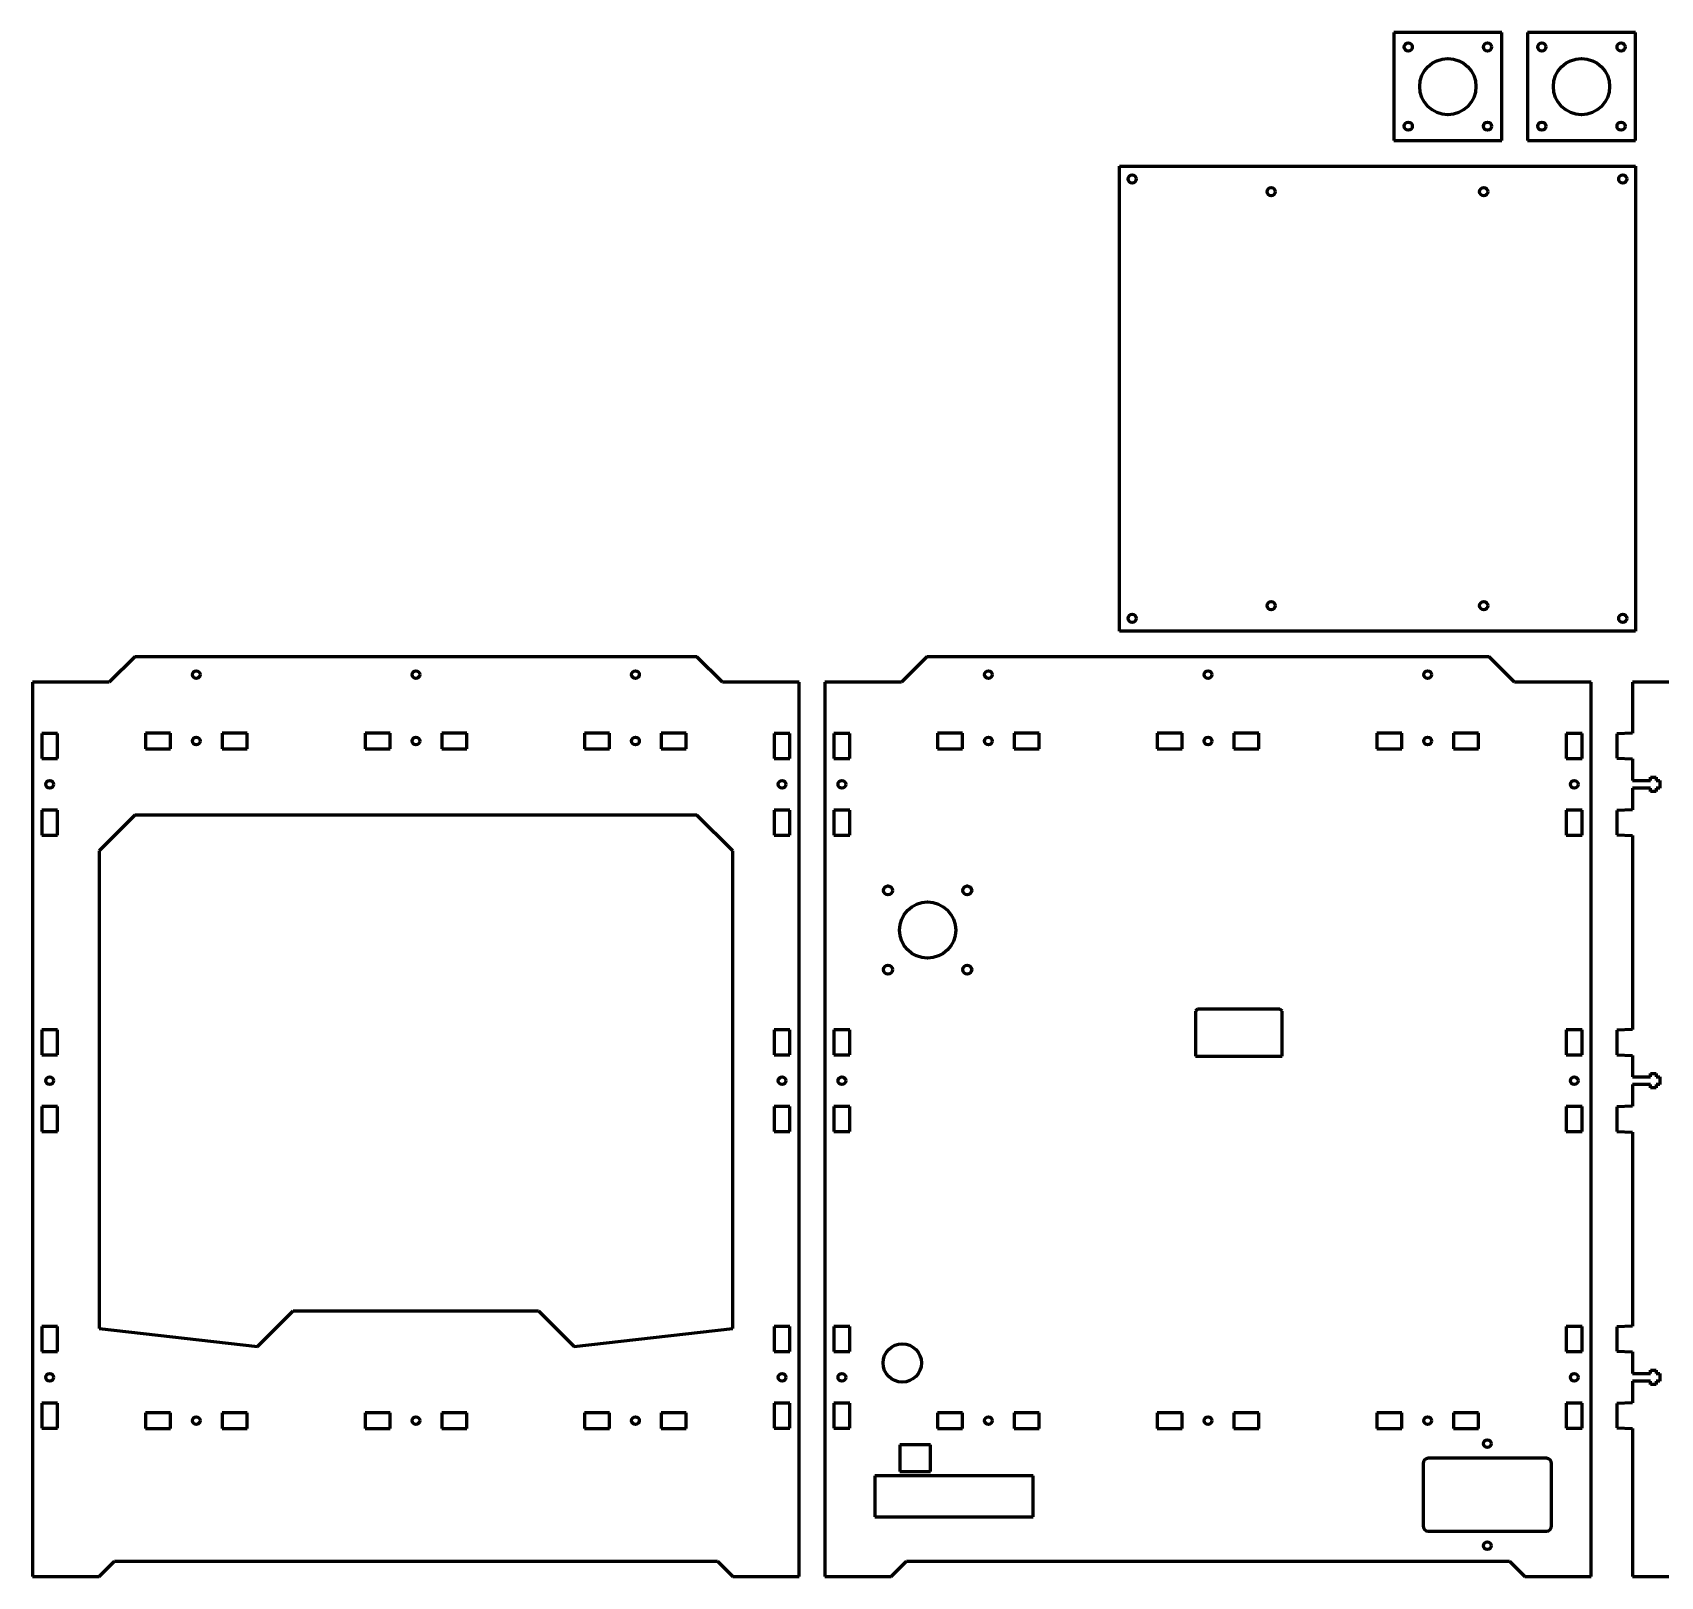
# Model space of a CAD drawing. Header units: millimetres. Extents: x 236 to 1772, y -374 to 296.
# Drawn here: x 236 to 874, y -374 to 230 of the extents above; entities that cross this region are included whole.
import ezdxf

# ---------------------------------------------------------------- set-up
doc = ezdxf.new("R2010")
doc.units = ezdxf.units.MM
doc.linetypes.add('K5LT_BASIC', pattern=[0])
doc.layers.add('Системный слой (1)', color=252, linetype='Continuous')

msp = doc.modelspace()

# ---------------------------------------------------------------- linework, layer by layer
at = {"layer": 'Системный слой (1)', "color": 5, "linetype": 'K5LT_BASIC', "lineweight": 60}
for p, q in [((811.47, 229.95), (769.17, 229.95)), ((769.17, 229.95), (769.17, 187.65)), ((811.47, 187.65), (811.47, 229.95)), ((863.77, 229.95), (821.47, 229.95)), ((821.47, 229.95), (821.47, 187.65)), ((863.77, 187.65), (863.77, 229.95)), ((769.17, 187.65), (811.47, 187.65)), ((821.47, 187.65), (863.77, 187.65)), ((661.77, 177.65), (863.77, 177.65)), ((661.77, -4.35), (661.77, 177.65)), ((863.77, 177.65), (863.77, -4.35)), ((863.77, -4.35), (661.77, -4.35)), ((276.47, -14.35), (266.47, -24.35)), ((496.47, -14.35), (276.47, -14.35)), ((506.47, -24.35), (496.47, -14.35)), ((586.47, -14.35), (576.47, -24.35)), ((806.47, -14.35), (586.47, -14.35)), ((816.47, -24.35), (806.47, -14.35)), ((236.47, -24.35), (236.47, -374.35)), ((266.47, -24.35), (236.47, -24.35)), ((536.47, -24.35), (506.47, -24.35)), ((536.47, -374.35), (536.47, -24.35)), ((576.47, -24.35), (546.47, -24.35)), ((546.47, -24.35), (546.47, -374.35)), ((846.47, -24.35), (816.47, -24.35)), ((846.47, -374.35), (846.47, -24.35)), ((862.57, -24.35), (862.57, -44.25)), ((886.47, -24.35), (862.57, -24.35)), ((246.27, -44.4), (240.07, -44.4)), ((240.07, -44.4), (240.07, -54.2)), ((246.27, -54.2), (246.27, -44.4)), ((290.43, -44.25), (280.63, -44.25)), ((280.63, -44.25), (280.63, -50.45)), ((290.43, -50.45), (290.43, -44.25)), ((320.43, -44.25), (310.63, -44.25)), ((310.63, -44.25), (310.63, -50.45)), ((320.43, -50.45), (320.43, -44.25)), ((366.57, -44.25), (366.57, -50.45)), ((376.37, -44.25), (366.57, -44.25)), ((376.37, -50.45), (376.37, -44.25)), ((406.37, -44.25), (396.57, -44.25)), ((396.57, -44.25), (396.57, -50.45)), ((406.37, -50.45), (406.37, -44.25)), ((452.51, -44.25), (452.51, -50.45)), ((462.31, -44.25), (452.51, -44.25)), ((462.31, -50.45), (462.31, -44.25)), ((492.31, -44.25), (482.51, -44.25)), ((482.51, -44.25), (482.51, -50.45)), ((492.31, -50.45), (492.31, -44.25)), ((526.67, -44.4), (526.67, -54.2)), ((532.87, -44.4), (526.67, -44.4)), ((532.87, -54.2), (532.87, -44.4)), ((556.27, -44.4), (550.07, -44.4)), ((550.07, -44.4), (550.07, -54.2)), ((556.27, -54.2), (556.27, -44.4)), ((600.43, -44.25), (590.63, -44.25)), ((590.63, -44.25), (590.63, -50.45)), ((600.43, -50.45), (600.43, -44.25)), ((620.63, -44.25), (620.63, -50.45)), ((630.43, -44.25), (620.63, -44.25)), ((630.43, -50.45), (630.43, -44.25)), ((676.57, -44.25), (676.57, -50.45)), ((686.37, -44.25), (676.57, -44.25)), ((686.37, -50.45), (686.37, -44.25)), ((706.57, -44.25), (706.57, -50.45)), ((716.37, -44.25), (706.57, -44.25)), ((716.37, -50.45), (716.37, -44.25)), ((762.51, -44.25), (762.51, -50.45)), ((772.31, -44.25), (762.51, -44.25)), ((772.31, -50.45), (772.31, -44.25)), ((802.31, -44.25), (792.51, -44.25)), ((792.51, -44.25), (792.51, -50.45)), ((802.31, -50.45), (802.31, -44.25)), ((836.67, -44.4), (836.67, -54.2)), ((842.87, -44.4), (836.67, -44.4)), ((842.87, -54.2), (842.87, -44.4)), ((862.57, -44.25), (856.47, -44.5)), ((856.47, -44.5), (856.47, -54.1)), ((280.63, -50.45), (290.43, -50.45)), ((310.63, -50.45), (320.43, -50.45)), ((366.57, -50.45), (376.37, -50.45)), ((396.57, -50.45), (406.37, -50.45)), ((452.51, -50.45), (462.31, -50.45)), ((482.51, -50.45), (492.31, -50.45)), ((590.63, -50.45), (600.43, -50.45)), ((620.63, -50.45), (630.43, -50.45)), ((676.57, -50.45), (686.37, -50.45)), ((706.57, -50.45), (716.37, -50.45)), ((762.51, -50.45), (772.31, -50.45)), ((792.51, -50.45), (802.31, -50.45)), ((240.07, -54.2), (246.27, -54.2)), ((526.67, -54.2), (532.87, -54.2)), ((550.07, -54.2), (556.27, -54.2)), ((836.67, -54.2), (842.87, -54.2)), ((856.47, -54.1), (862.57, -54.35)), ((862.57, -54.35), (862.57, -62.8)), ((862.57, -62.8), (869.67, -62.8)), ((869.67, -62.8), (869.67, -61.5)), ((869.67, -61.5), (871.87, -61.5)), ((871.87, -61.5), (871.87, -62.8)), ((871.87, -62.8), (873.27, -62.8)), ((873.27, -62.8), (873.27, -65.8)), ((862.57, -65.8), (862.57, -74.25)), ((869.67, -65.8), (862.57, -65.8)), ((869.67, -67.1), (869.67, -65.8)), ((871.87, -67.1), (869.67, -67.1)), ((871.87, -65.8), (871.87, -67.1)), ((873.27, -65.8), (871.87, -65.8)), ((246.27, -74.4), (240.07, -74.4)), ((240.07, -74.4), (240.07, -84.2)), ((246.27, -84.2), (246.27, -74.4)), ((276.47, -76.35), (262.47, -90.35)), ((496.47, -76.35), (276.47, -76.35)), ((510.47, -90.35), (496.47, -76.35)), ((526.67, -74.4), (526.67, -84.2)), ((532.87, -74.4), (526.67, -74.4)), ((532.87, -84.2), (532.87, -74.4)), ((550.07, -74.4), (550.07, -84.2)), ((556.27, -74.4), (550.07, -74.4)), ((556.27, -84.2), (556.27, -74.4)), ((836.67, -74.4), (836.67, -84.2)), ((842.87, -74.4), (836.67, -74.4)), ((842.87, -84.2), (842.87, -74.4)), ((862.57, -74.25), (856.47, -74.5)), ((856.47, -74.5), (856.47, -84.1)), ((240.07, -84.2), (246.27, -84.2)), ((526.67, -84.2), (532.87, -84.2)), ((550.07, -84.2), (556.27, -84.2)), ((836.67, -84.2), (842.87, -84.2)), ((856.47, -84.1), (862.57, -84.35)), ((862.57, -84.35), (862.57, -160.3)), ((262.47, -90.35), (262.47, -277.35)), ((510.47, -277.35), (510.47, -90.35)), ((692.37, -152.25), (691.52, -153.1)), ((724.57, -152.25), (692.37, -152.25)), ((725.42, -153.1), (724.57, -152.25)), ((691.52, -153.1), (691.52, -170.75)), ((725.42, -170.75), (725.42, -153.1)), ((246.27, -160.45), (240.07, -160.45)), ((240.07, -160.45), (240.07, -170.25)), ((246.27, -170.25), (246.27, -160.45)), ((532.87, -160.45), (526.67, -160.45)), ((526.67, -160.45), (526.67, -170.25)), ((532.87, -170.25), (532.87, -160.45)), ((550.07, -160.45), (550.07, -170.25)), ((556.27, -160.45), (550.07, -160.45)), ((556.27, -170.25), (556.27, -160.45)), ((842.87, -160.45), (836.67, -160.45)), ((836.67, -160.45), (836.67, -170.25)), ((842.87, -170.25), (842.87, -160.45)), ((862.57, -160.3), (856.47, -160.55)), ((856.47, -160.55), (856.47, -170.15)), ((240.07, -170.25), (246.27, -170.25)), ((526.67, -170.25), (532.87, -170.25)), ((550.07, -170.25), (556.27, -170.25)), ((691.52, -170.75), (725.42, -170.75)), ((836.67, -170.25), (842.87, -170.25)), ((856.47, -170.15), (862.57, -170.4)), ((862.57, -170.4), (862.57, -178.85)), ((869.67, -177.55), (871.87, -177.55)), ((869.67, -178.85), (869.67, -177.55)), ((871.87, -177.55), (871.87, -178.85)), ((862.57, -178.85), (869.67, -178.85)), ((862.57, -181.85), (862.57, -190.3)), ((869.67, -181.85), (862.57, -181.85)), ((869.67, -183.15), (869.67, -181.85)), ((871.87, -183.15), (869.67, -183.15)), ((871.87, -178.85), (873.27, -178.85)), ((873.27, -181.85), (871.87, -181.85)), ((871.87, -181.85), (871.87, -183.15)), ((873.27, -178.85), (873.27, -181.85)), ((246.27, -190.45), (240.07, -190.45)), ((240.07, -190.45), (240.07, -200.25)), ((246.27, -200.25), (246.27, -190.45)), ((526.67, -190.45), (526.67, -200.25)), ((532.87, -190.45), (526.67, -190.45)), ((532.87, -200.25), (532.87, -190.45)), ((556.27, -190.45), (550.07, -190.45)), ((550.07, -190.45), (550.07, -200.25)), ((556.27, -200.25), (556.27, -190.45)), ((842.87, -190.45), (836.67, -190.45)), ((836.67, -190.45), (836.67, -200.25)), ((842.87, -200.25), (842.87, -190.45)), ((862.57, -190.3), (856.47, -190.55)), ((856.47, -190.55), (856.47, -200.15)), ((240.07, -200.25), (246.27, -200.25)), ((526.67, -200.25), (532.87, -200.25)), ((550.07, -200.25), (556.27, -200.25)), ((836.67, -200.25), (842.87, -200.25)), ((856.47, -200.15), (862.57, -200.4)), ((862.57, -200.4), (862.57, -276.35)), ((324.47, -284.35), (338.47, -270.35)), ((338.47, -270.35), (434.47, -270.35)), ((434.47, -270.35), (448.47, -284.35)), ((240.07, -276.5), (240.07, -286.3)), ((246.27, -276.5), (240.07, -276.5)), ((246.27, -286.3), (246.27, -276.5)), ((262.47, -277.35), (324.47, -284.35)), ((448.47, -284.35), (510.47, -277.35)), ((532.87, -276.5), (526.67, -276.5)), ((526.67, -276.5), (526.67, -286.3)), ((532.87, -286.3), (532.87, -276.5)), ((556.27, -276.5), (550.07, -276.5)), ((550.07, -276.5), (550.07, -286.3)), ((556.27, -286.3), (556.27, -276.5)), ((842.87, -276.5), (836.67, -276.5)), ((836.67, -276.5), (836.67, -286.3)), ((842.87, -286.3), (842.87, -276.5)), ((862.57, -276.35), (856.47, -276.6)), ((856.47, -276.6), (856.47, -286.2)), ((240.07, -286.3), (246.27, -286.3)), ((526.67, -286.3), (532.87, -286.3)), ((550.07, -286.3), (556.27, -286.3)), ((836.67, -286.3), (842.87, -286.3)), ((856.47, -286.2), (862.57, -286.45)), ((862.57, -286.45), (862.57, -294.9)), ((862.57, -294.9), (869.67, -294.9)), ((869.67, -297.9), (862.57, -297.9)), ((862.57, -297.9), (862.57, -306.35)), ((869.67, -294.9), (869.67, -293.6)), ((869.67, -293.6), (871.87, -293.6)), ((869.67, -299.2), (869.67, -297.9)), ((871.87, -299.2), (869.67, -299.2)), ((871.87, -293.6), (871.87, -294.9)), ((871.87, -294.9), (873.27, -294.9)), ((871.87, -297.9), (871.87, -299.2)), ((873.27, -297.9), (871.87, -297.9)), ((873.27, -294.9), (873.27, -297.9)), ((246.27, -306.5), (240.07, -306.5)), ((240.07, -306.5), (240.07, -316.3)), ((246.27, -316.3), (246.27, -306.5)), ((280.63, -310.25), (280.63, -316.45)), ((290.43, -310.25), (280.63, -310.25)), ((290.43, -316.45), (290.43, -310.25)), ((320.43, -310.25), (310.63, -310.25)), ((310.63, -310.25), (310.63, -316.45)), ((320.43, -316.45), (320.43, -310.25)), ((366.57, -310.25), (366.57, -316.45)), ((376.37, -310.25), (366.57, -310.25)), ((376.37, -316.45), (376.37, -310.25)), ((396.57, -310.25), (396.57, -316.45)), ((406.37, -310.25), (396.57, -310.25)), ((406.37, -316.45), (406.37, -310.25)), ((462.31, -310.25), (452.51, -310.25)), ((452.51, -310.25), (452.51, -316.45)), ((462.31, -316.45), (462.31, -310.25)), ((492.31, -310.25), (482.51, -310.25)), ((482.51, -310.25), (482.51, -316.45)), ((492.31, -316.45), (492.31, -310.25)), ((532.87, -306.5), (526.67, -306.5)), ((526.67, -306.5), (526.67, -316.3)), ((532.87, -316.3), (532.87, -306.5)), ((556.27, -306.5), (550.07, -306.5)), ((550.07, -306.5), (550.07, -316.3)), ((556.27, -316.3), (556.27, -306.5)), ((590.63, -310.25), (590.63, -316.45)), ((600.43, -310.25), (590.63, -310.25)), ((600.43, -316.45), (600.43, -310.25)), ((620.63, -310.25), (620.63, -316.45)), ((630.43, -310.25), (620.63, -310.25)), ((630.43, -316.45), (630.43, -310.25)), ((686.37, -310.25), (676.57, -310.25)), ((676.57, -310.25), (676.57, -316.45)), ((686.37, -316.45), (686.37, -310.25)), ((716.37, -310.25), (706.57, -310.25)), ((706.57, -310.25), (706.57, -316.45)), ((716.37, -316.45), (716.37, -310.25)), ((772.31, -310.25), (762.51, -310.25)), ((762.51, -310.25), (762.51, -316.45)), ((772.31, -316.45), (772.31, -310.25)), ((802.31, -310.25), (792.51, -310.25)), ((792.51, -310.25), (792.51, -316.45)), ((802.31, -316.45), (802.31, -310.25)), ((842.87, -306.5), (836.67, -306.5)), ((836.67, -306.5), (836.67, -316.3)), ((842.87, -316.3), (842.87, -306.5)), ((862.57, -306.35), (856.47, -306.6)), ((856.47, -306.6), (856.47, -316.2)), ((240.07, -316.3), (246.27, -316.3)), ((280.63, -316.45), (290.43, -316.45)), ((310.63, -316.45), (320.43, -316.45)), ((366.57, -316.45), (376.37, -316.45)), ((396.57, -316.45), (406.37, -316.45)), ((452.51, -316.45), (462.31, -316.45)), ((482.51, -316.45), (492.31, -316.45)), ((526.67, -316.3), (532.87, -316.3)), ((550.07, -316.3), (556.27, -316.3)), ((590.63, -316.45), (600.43, -316.45)), ((620.63, -316.45), (630.43, -316.45)), ((676.57, -316.45), (686.37, -316.45)), ((706.57, -316.45), (716.37, -316.45)), ((762.51, -316.45), (772.31, -316.45)), ((792.51, -316.45), (802.31, -316.45)), ((836.67, -316.3), (842.87, -316.3)), ((856.47, -316.2), (862.57, -316.45)), ((862.57, -316.45), (862.57, -374.35)), ((575.82, -322.8), (575.82, -333.3)), ((587.82, -322.8), (575.82, -322.8)), ((587.82, -333.3), (587.82, -322.8)), ((780.62, -330.1), (780.62, -354.6)), ((828.92, -328.1), (782.62, -328.1)), ((830.92, -354.6), (830.92, -330.1)), ((628.08, -335), (566.08, -335)), ((566.08, -335), (566.08, -351)), ((575.82, -333.3), (587.82, -333.3)), ((628.08, -351), (628.08, -335)), ((566.08, -351), (628.08, -351)), ((782.62, -356.6), (828.92, -356.6)), ((262.47, -374.35), (268.47, -368.35)), ((268.47, -368.35), (504.47, -368.35)), ((504.47, -368.35), (510.47, -374.35)), ((572.47, -374.35), (578.47, -368.35)), ((578.47, -368.35), (814.47, -368.35)), ((814.47, -368.35), (820.47, -374.35)), ((236.47, -374.35), (262.47, -374.35)), ((510.47, -374.35), (536.47, -374.35)), ((546.47, -374.35), (572.47, -374.35)), ((820.47, -374.35), (846.47, -374.35)), ((862.57, -374.35), (906.47, -374.35))]:
    msp.add_line(p, q, dxfattribs=at)
for centre, radius in [((774.82, 224.3), 1.6), ((805.82, 224.3), 1.6), ((827.12, 224.3), 1.6), ((858.12, 224.3), 1.6), ((790.32, 208.8), 11), ((842.62, 208.8), 11), ((774.82, 193.3), 1.6), ((805.82, 193.3), 1.6), ((827.12, 193.3), 1.6), ((858.12, 193.3), 1.6), ((666.77, 172.65), 1.6), ((858.77, 172.65), 1.6), ((721.17, 167.65), 1.6), ((804.37, 167.65), 1.6), ((721.17, 5.65), 1.6), ((804.37, 5.65), 1.6), ((666.77, 0.65), 1.6), ((858.77, 0.65), 1.6), ((300.53, -21.35), 1.5), ((386.47, -21.35), 1.5), ((472.41, -21.35), 1.5), ((610.53, -21.35), 1.5), ((696.47, -21.35), 1.5), ((782.41, -21.35), 1.5), ((300.53, -47.35), 1.5), ((386.47, -47.35), 1.5), ((472.41, -47.35), 1.5), ((610.53, -47.35), 1.5), ((696.47, -47.35), 1.5), ((782.41, -47.35), 1.5), ((243.17, -64.3), 1.5), ((529.77, -64.3), 1.5), ((553.17, -64.3), 1.5), ((839.77, -64.3), 1.5), ((571.23, -105.85), 1.75), ((602.23, -105.85), 1.75), ((586.73, -121.35), 11), ((571.23, -136.85), 1.75), ((602.23, -136.85), 1.75), ((243.17, -180.35), 1.5), ((529.77, -180.35), 1.5), ((553.17, -180.35), 1.5), ((839.77, -180.35), 1.5), ((576.8, -290.79), 7.5), ((243.17, -296.4), 1.5), ((529.77, -296.4), 1.5), ((553.17, -296.4), 1.5), ((839.77, -296.4), 1.5), ((300.53, -313.35), 1.5), ((386.47, -313.35), 1.5), ((472.41, -313.35), 1.5), ((610.53, -313.35), 1.5), ((696.47, -313.35), 1.5), ((782.41, -313.35), 1.5), ((805.77, -322.35), 1.5), ((805.77, -362.35), 1.5)]:
    msp.add_circle(centre, radius, dxfattribs=at)
for centre, start, end in [((782.62, -330.1), 90, 180), ((828.92, -330.1), 0, 90), ((782.62, -354.6), 180, 270), ((828.92, -354.6), 270, 0)]:
    msp.add_arc(centre, 2, start, end, dxfattribs=at)

doc.saveas('drawing.dxf')
